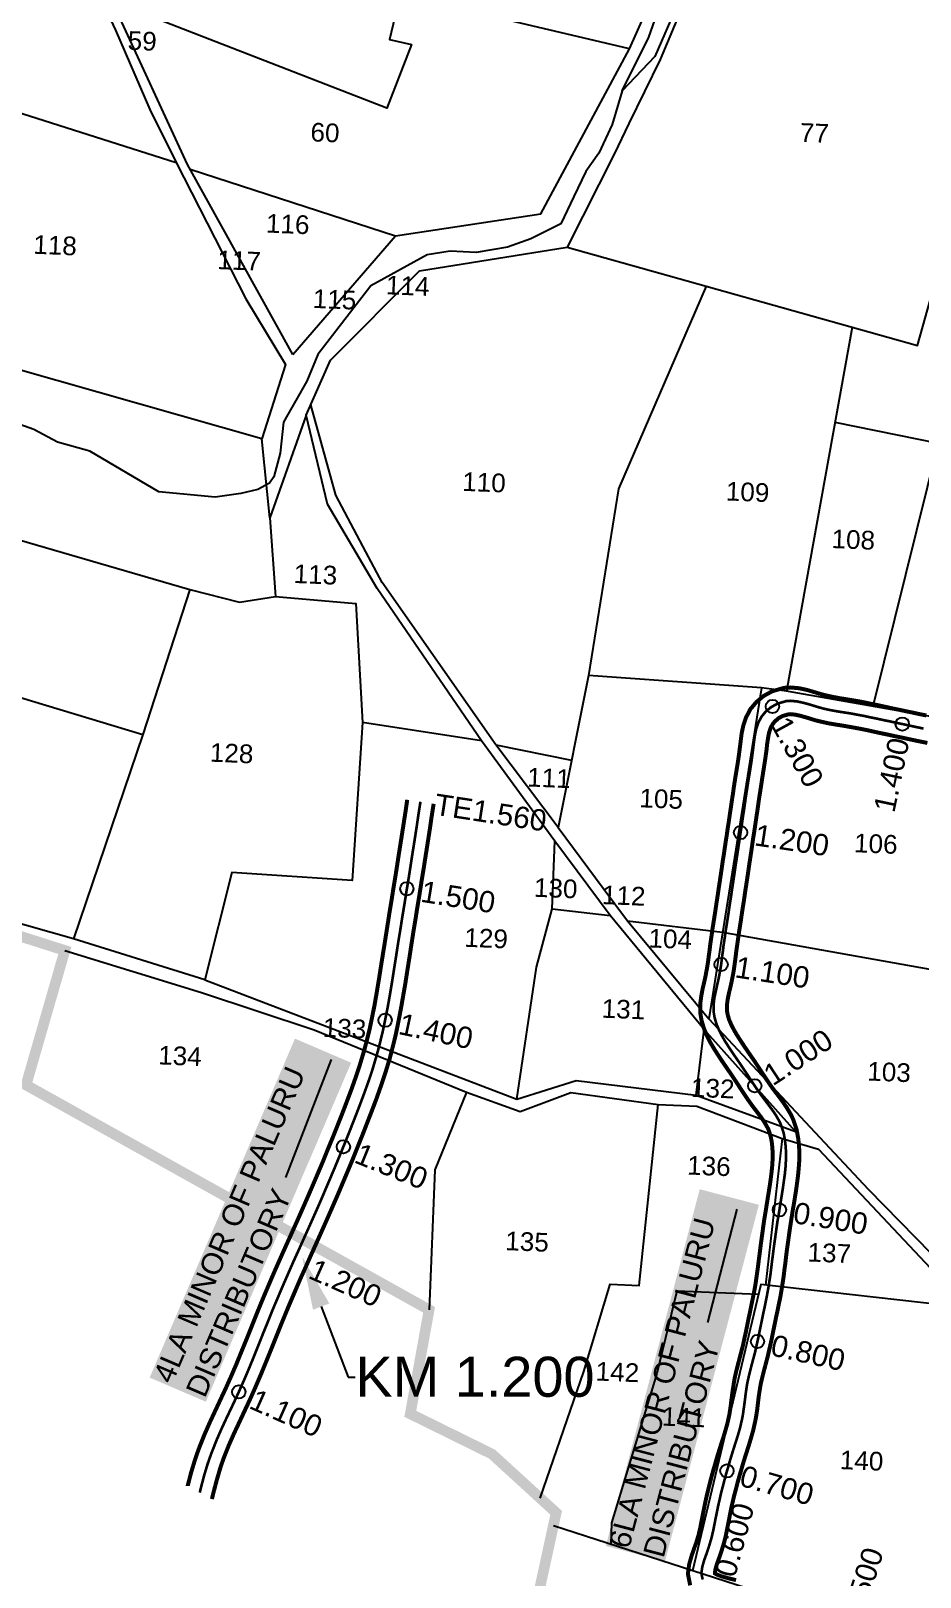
# Model space of a CAD drawing. Header units: inches. Extents: x 202960 to 225017, y 1602563 to 1608916.
# Drawn here: x 204317 to 204984, y 1604544 to 1605704 of the extents above; entities that cross this region are included whole.
import ezdxf
from ezdxf import colors
from ezdxf.entities.mleader import LeaderData, LeaderLine
from ezdxf.enums import TextEntityAlignment as Align
from ezdxf.math import Vec2, Vec3

# ---------------------------------------------------------------- set-up
doc = ezdxf.new("R2010")
doc.units = ezdxf.units.IN
doc.header["$MEASUREMENT"] = 0
doc.header["$PDMODE"] = 32
doc.header["$PDSIZE"] = 10
doc.linetypes.add('ACAD_ISO02W100', pattern=[15, 12, -3])
doc.linetypes.add('HIDDEN2', pattern=[0.1875, 0.125, -0.0625])
for name, color, linetype in [('CANAL1', 7, 'Continuous'), ('CHANAGE', 1, 'Continuous'), ('CSMark', 72, 'Continuous'), ('PAPER SIZE', 5, 'Continuous'), ('PLOTS', 7, 'Continuous'), ('PLOTS NO', 7, 'Continuous'), ('STREAMS', 4, 'Continuous'), ('STRUCTURE', 5, 'Continuous'), ('VILLAGE BOUNDRY', 5, 'Continuous'), ('VILLAGE STONES', 240, 'Continuous')]:
    doc.layers.add(name, color=color, linetype=linetype)
doc.styles.add('FONT1', font='Arial')
doc.styles.get("Standard").update_dxf_attribs({"font": 'arial.ttf'})
doc.dimstyles.get("Standard").update_dxf_attribs({"dimtxt": 0.18, "dimasz": 0.18, "dimexe": 0.18, "dimexo": 0.0625, "dimgap": 0.09, "dimtad": 0, "dimtih": 1, "dimtoh": 1, "dimdec": 4, "dimzin": 0, "dimdsep": 46, "dimtxsty": 'Standard', "dimcen": 0.09, "dimadec": 0, "dimazin": 0, "dimtfac": 1, "dimtdec": 4, "dimtofl": 0, "dimtmove": 0, "dimatfit": 3, "dimfxl": 1, "dimtolj": 1, "dimtzin": 0, "dimarcsym": 0})

msp = doc.modelspace()

# ---------------------------------------------------------------- linework, layer by layer
at = {"layer": 'CANAL1', "color": 200, "linetype": 'ByBlock', "ltscale": 40, "const_width": 3}
for points in [[(204811.6, 1604538.2), (204809.9, 1604546.9), (204810.9, 1604554.1), (204812.7, 1604560.4), (204814.7, 1604566.2), (204816.1, 1604570), (204817.9, 1604576), (204819, 1604580.6), (204819.9, 1604585.2), (204820.8, 1604589.9), (204821.5, 1604593.3), (204822.8, 1604599.8), (204823.9, 1604604.8), (204825.1, 1604609.8), (204826.4, 1604614.9), (204827.7, 1604620), (204829.1, 1604625), (204830.6, 1604630.1), (204832, 1604635.1), (204833.6, 1604640.1), (204834.4, 1604642.7), (204836.7, 1604649.8), (204838.1, 1604654.5), (204839.4, 1604659.1), (204840.9, 1604665.7), (204841.3, 1604668.1), (204842, 1604672.8), (204842.6, 1604677.8), (204843.3, 1604683), (204844.4, 1604690.1), (204845, 1604693.7), (204846.2, 1604698.9), (204847.5, 1604704), (204848.8, 1604709), (204850.4, 1604715.1), (204851.3, 1604718.5), (204852.3, 1604723.4), (204853.4, 1604728.2), (204854.4, 1604733.2), (204855.6, 1604739.2), (204856.5, 1604743.2), (204857.5, 1604748.2), (204858.5, 1604753.1), (204859.5, 1604757.9), (204860.5, 1604763.3), (204861.1, 1604767.6), (204861.8, 1604772.4), (204862.5, 1604777.4), (204863.1, 1604782.4), (204863.8, 1604787.6), (204864.4, 1604792.5), (204865.1, 1604797.6), (204865.8, 1604802.7), (204866.5, 1604807.8), (204867.2, 1604812.7), (204868.1, 1604818), (204868.9, 1604823), (204869.7, 1604828), (204870.5, 1604833), (204871.2, 1604837.3), (204872, 1604842.8), (204872.6, 1604847.6), (204873.1, 1604852.3), (204873.4, 1604857), (204873.5, 1604860.7), (204873.3, 1604866.2), (204872.8, 1604870.6), (204872.1, 1604874.5), (204870.2, 1604880.3), (204869.4, 1604881.8), (204867.3, 1604885.5), (204864.8, 1604889.2), (204861.8, 1604893.1), (204857.5, 1604898.8), (204855.5, 1604901.6), (204852.5, 1604906), (204849.6, 1604910.4), (204846.9, 1604914.6), (204843.3, 1604920), (204841.4, 1604922.8), (204838.5, 1604927), (204835.6, 1604931.2), (204832.7, 1604935.6), (204829.2, 1604941.1), (204826.9, 1604945), (204824.2, 1604950.3), (204821.9, 1604955.9), (204820.1, 1604961.9), (204819.2, 1604967.5), (204819.2, 1604974.6), (204820, 1604980.6), (204821.1, 1604986.2), (204822.3, 1604991.3), (204823.1, 1604995), (204824.2, 1605000.9), (204825, 1605005.6), (204825.6, 1605010.5), (204826.3, 1605015.5), (204826.7, 1605019.1), (204827.7, 1605025.7), (204828.4, 1605030.8), (204829.2, 1605035.8), (204830, 1605040.9), (204830.5, 1605044), (204831.5, 1605050.9), (204832.3, 1605055.9), (204833, 1605060.9), (204833.8, 1605065.9), (204834.2, 1605068.7), (204835.3, 1605076), (204836, 1605081), (204836.8, 1605086), (204837.9, 1605093.4), (204838.3, 1605096.1), (204839.1, 1605101.1), (204839.8, 1605106.1), (204840.6, 1605111.1), (204841.6, 1605118.1), (204842.1, 1605121.2), (204842.8, 1605126.2), (204843.6, 1605131.3), (204844.3, 1605136.3), (204845.3, 1605142.9), (204845.9, 1605146.4), (204846.7, 1605151.3), (204847.5, 1605156.3), (204848.2, 1605161.2), (204849, 1605167.3), (204849.5, 1605171.3), (204850.2, 1605176.9), (204851.4, 1605182.8), (204853.5, 1605189), (204856.8, 1605195.3), (204861.3, 1605200.6), (204866.8, 1605205.2), (204873.2, 1605208.7), (204882, 1605211.2), (204887.1, 1605211.5), (204893.5, 1605210.9), (204899.5, 1605209.6), (204904.8, 1605208), (204910.9, 1605206.2), (204914.2, 1605205.4), (204918.8, 1605204.4), (204923.6, 1605203.5), (204928.5, 1605202.7), (204934.5, 1605201.7), (204938.7, 1605201), (204943.8, 1605200), (204948.9, 1605198.9), (204953.9, 1605197.9), (204959.4, 1605196.7), (204963.8, 1605195.7), (204968.8, 1605194.7), (204973.8, 1605193.6), (204978.7, 1605192.6), (204983.8, 1605191.5), (204988.7, 1605190.5)], [(204846, 1604542.1), (204840.2, 1604543.5), (204835.2, 1604544.9), (204831.6, 1604546.3), (204830.2, 1604547.1), (204830.2, 1604547.5), (204830.5, 1604550), (204831.7, 1604554.3), (204833.6, 1604559.5), (204835.1, 1604563.9), (204837.2, 1604570.8), (204838.5, 1604576.2), (204839.5, 1604581.3), (204840.5, 1604586.2), (204841.1, 1604589.4), (204842.3, 1604595.6), (204843.4, 1604600.3), (204844.5, 1604605.1), (204845.8, 1604609.9), (204847, 1604614.7), (204848.4, 1604619.6), (204849.8, 1604624.4), (204851.2, 1604629.3), (204852.7, 1604634.1), (204853.5, 1604636.6), (204855.8, 1604643.9), (204857.3, 1604648.9), (204858.8, 1604654.1), (204860.5, 1604661.7), (204861.1, 1604664.9), (204861.9, 1604670.2), (204862.5, 1604675.3), (204863.1, 1604680.3), (204864.1, 1604686.7), (204864.6, 1604689.6), (204865.7, 1604694.2), (204866.9, 1604699), (204868.2, 1604703.9), (204869.9, 1604710.3), (204870.7, 1604714), (204871.9, 1604719.1), (204873, 1604724.2), (204874, 1604729.2), (204875.2, 1604735.1), (204876, 1604739.1), (204877.1, 1604744), (204878.1, 1604749.1), (204879.2, 1604754.2), (204880.2, 1604760), (204880.9, 1604764.6), (204881.7, 1604769.7), (204882.3, 1604774.9), (204883, 1604779.9), (204883.6, 1604785.2), (204884.2, 1604790), (204884.9, 1604794.9), (204885.6, 1604799.9), (204886.3, 1604804.9), (204887, 1604809.6), (204887.8, 1604814.8), (204888.6, 1604819.8), (204889.5, 1604824.8), (204890.3, 1604829.9), (204891, 1604834.3), (204891.8, 1604840.1), (204892.5, 1604845.4), (204893, 1604850.7), (204893.4, 1604856.2), (204893.5, 1604860.8), (204893.3, 1604867.6), (204892.6, 1604873.5), (204891.5, 1604879.6), (204888.8, 1604887.7), (204887.2, 1604891.1), (204884.2, 1604896.2), (204881, 1604900.9), (204877.8, 1604905.2), (204873.6, 1604910.7), (204871.9, 1604913.1), (204869.1, 1604917.2), (204866.4, 1604921.3), (204863.6, 1604925.6), (204860, 1604931.1), (204857.9, 1604934.1), (204855, 1604938.3), (204852.2, 1604942.4), (204849.5, 1604946.5), (204846.3, 1604951.5), (204844.5, 1604954.6), (204842.4, 1604958.7), (204840.7, 1604962.6), (204839.7, 1604966.3), (204839.2, 1604969.1), (204839.2, 1604973.4), (204839.7, 1604977.4), (204840.6, 1604981.9), (204841.8, 1604986.9), (204842.7, 1604991), (204844, 1604997.5), (204844.8, 1605002.8), (204845.5, 1605007.9), (204846.1, 1605012.9), (204846.6, 1605016.4), (204847.5, 1605022.8), (204848.2, 1605027.8), (204849, 1605032.8), (204849.8, 1605037.8), (204850.2, 1605040.9), (204851.3, 1605047.9), (204852.1, 1605052.9), (204852.8, 1605058), (204853.6, 1605063), (204854, 1605065.7), (204855.1, 1605073), (204855.8, 1605078), (204856.6, 1605083.1), (204857.7, 1605090.4), (204858.1, 1605093.1), (204858.8, 1605098.1), (204859.6, 1605103.1), (204860.4, 1605108.2), (204861.4, 1605115.2), (204861.9, 1605118.3), (204862.6, 1605123.3), (204863.3, 1605128.3), (204864.1, 1605133.3), (204865.1, 1605139.8), (204865.6, 1605143.2), (204866.4, 1605148.2), (204867.2, 1605153.3), (204868, 1605158.4), (204868.9, 1605164.8), (204869.3, 1605168.8), (204870, 1605173.6), (204870.8, 1605177.7), (204871.9, 1605181.1), (204873.5, 1605184.1), (204875.4, 1605186.3), (204878, 1605188.5), (204880.9, 1605190.1), (204885.4, 1605191.4), (204886.9, 1605191.5), (204890.5, 1605191.1), (204894.5, 1605190.2), (204899.1, 1605188.9), (204905.5, 1605186.9), (204909.6, 1605185.9), (204915, 1605184.7), (204920.2, 1605183.8), (204925.3, 1605183), (204931.1, 1605182), (204935, 1605181.3), (204939.9, 1605180.4), (204944.8, 1605179.4), (204949.7, 1605178.3), (204955.2, 1605177.1), (204959.7, 1605176.2), (204964.6, 1605175.1), (204969.6, 1605174.1), (204974.6, 1605173), (204979.7, 1605171.9), (204984.5, 1605170.9), (204989.5, 1605169.9)], [(204434.7, 1604612.6), (204434.7, 1604612.7), (204437.2, 1604622.4), (204440.1, 1604632), (204442.8, 1604639.9), (204447.2, 1604651), (204451.2, 1604660.1), (204455.4, 1604669.1), (204459.5, 1604677.9), (204463.4, 1604686.2), (204467.5, 1604695.4), (204471.3, 1604704.2), (204474.9, 1604713.1), (204478.6, 1604722.1), (204482.2, 1604731.1), (204485.8, 1604740.1), (204489.5, 1604749.2), (204492, 1604755.2), (204497.1, 1604767.2), (204501, 1604776.2), (204505, 1604785.2), (204509, 1604794.1), (204513, 1604802.9), (204517, 1604811.8), (204522.3, 1604823.8), (204524.8, 1604829.5), (204528.6, 1604838.3), (204532.4, 1604847.2), (204536.2, 1604856.1), (204539.8, 1604865.1), (204543.5, 1604874), (204547.1, 1604883), (204550.9, 1604892.6), (204554.1, 1604901), (204557.5, 1604910), (204560.7, 1604919), (204563.7, 1604928), (204567, 1604938.9), (204568.9, 1604946.1), (204571.2, 1604955.3), (204573.1, 1604964.5), (204575, 1604973.9), (204576.6, 1604983.4), (204578.2, 1604992.9), (204579.7, 1605002.5), (204581.1, 1605011.2), (204582.8, 1605021.7), (204584.3, 1605031.3), (204585.8, 1605040.9), (204587.4, 1605050.5), (204588.9, 1605060.1), (204590.5, 1605069.7), (204592, 1605079.3), (204592.9, 1605085.2), (204595, 1605098.5), (204596.5, 1605108.1), (204598, 1605117.7), (204599.4, 1605127.3)], [(204452.9, 1604602.9), (204454.1, 1604607.9), (204456.5, 1604617), (204459.1, 1604625.9), (204461.5, 1604633), (204465.6, 1604643.3), (204469.4, 1604651.9), (204473.5, 1604660.6), (204477.6, 1604669.4), (204481.6, 1604677.9), (204485.8, 1604687.4), (204489.7, 1604696.5), (204493.4, 1604705.5), (204497.1, 1604714.6), (204500.7, 1604723.6), (204504.3, 1604732.6), (204508, 1604741.6), (204510.4, 1604747.4), (204515.5, 1604759.3), (204519.3, 1604768.2), (204523.3, 1604777), (204527.2, 1604785.8), (204531.2, 1604794.7), (204535.2, 1604803.6), (204540.6, 1604815.8), (204543.1, 1604821.5), (204547, 1604830.4), (204550.8, 1604839.4), (204554.6, 1604848.4), (204558.4, 1604857.5), (204562, 1604866.5), (204565.7, 1604875.6), (204569.5, 1604885.4), (204572.8, 1604893.9), (204576.3, 1604903.1), (204579.6, 1604912.5), (204582.8, 1604921.9), (204586.3, 1604933.4), (204588.3, 1604941.1), (204590.7, 1604950.8), (204592.7, 1604960.5), (204594.6, 1604970.3), (204596.3, 1604980), (204598, 1604989.7), (204599.5, 1604999.4), (204600.9, 1605008.1), (204602.5, 1605018.6), (204604, 1605028.2), (204605.6, 1605037.8), (204607.1, 1605047.4), (204608.7, 1605057), (204610.2, 1605066.6), (204611.8, 1605076.2), (204612.7, 1605082.1), (204614.8, 1605095.4), (204616.3, 1605105), (204617.7, 1605114.7), (204619.2, 1605124.3)]]:
    msp.add_lwpolyline(points, dxfattribs=at)
at = {"layer": 'CANAL1', "color": 1, "linetype": 'HIDDEN2', "ltscale": 25, "const_width": 2}
msp.add_lwpolyline([(204821, 1604542.5), (204820, 1604547.2), (204820.7, 1604552.1), (204822.2, 1604557.3), (204824.2, 1604562.8), (204825.6, 1604567), (204827.5, 1604573.4), (204828.7, 1604578.4), (204829.7, 1604583.2), (204830.6, 1604588), (204831.3, 1604591.3), (204832.6, 1604597.7), (204833.7, 1604602.6), (204834.8, 1604607.5), (204836.1, 1604612.4), (204837.4, 1604617.4), (204838.7, 1604622.3), (204840.2, 1604627.2), (204841.6, 1604632.2), (204843.1, 1604637.1), (204843.9, 1604639.7), (204846.2, 1604646.9), (204847.7, 1604651.7), (204849.1, 1604656.6), (204850.7, 1604663.7), (204851.2, 1604666.5), (204851.9, 1604671.5), (204852.6, 1604676.6), (204853.2, 1604681.6), (204854.2, 1604688.4), (204854.8, 1604691.6), (204856, 1604696.6), (204857.2, 1604701.5), (204858.5, 1604706.4), (204860.2, 1604712.7), (204861, 1604716.3), (204862.1, 1604721.2), (204863.2, 1604726.2), (204864.2, 1604731.2), (204865.4, 1604737.1), (204866.2, 1604741.1), (204867.3, 1604746.1), (204868.3, 1604751.1), (204869.3, 1604756.1), (204870.3, 1604761.6), (204871, 1604766.1), (204871.8, 1604771.1), (204872.4, 1604776.1), (204873, 1604781.2), (204873.7, 1604786.4), (204874.3, 1604791.3), (204875, 1604796.3), (204875.7, 1604801.3), (204876.4, 1604806.3), (204877.1, 1604811.2), (204878, 1604816.4), (204878.8, 1604821.4), (204879.6, 1604826.4), (204880.4, 1604831.4), (204881.1, 1604835.8), (204881.9, 1604841.5), (204882.6, 1604846.5), (204883.1, 1604851.5), (204883.4, 1604856.6), (204883.5, 1604860.7), (204883.3, 1604866.9), (204882.7, 1604872), (204881.8, 1604877.1), (204879.5, 1604884), (204878.3, 1604886.5), (204875.8, 1604890.9), (204872.9, 1604895.1), (204869.8, 1604899.2), (204865.6, 1604904.8), (204863.7, 1604907.4), (204860.8, 1604911.6), (204858, 1604915.8), (204855.2, 1604920.1), (204851.6, 1604925.5), (204849.6, 1604928.5), (204846.8, 1604932.6), (204843.9, 1604936.8), (204841.1, 1604941), (204837.7, 1604946.3), (204835.7, 1604949.8), (204833.3, 1604954.5), (204831.3, 1604959.2), (204829.9, 1604964.1), (204829.2, 1604968.3), (204829.2, 1604974), (204829.8, 1604979), (204830.9, 1604984), (204832, 1604989.1), (204832.9, 1604993), (204834.1, 1604999.2), (204834.9, 1605004.2), (204835.5, 1605009.2), (204836.2, 1605014.2), (204836.6, 1605017.7), (204837.6, 1605024.3), (204838.3, 1605029.3), (204839.1, 1605034.3), (204839.9, 1605039.3), (204840.4, 1605042.5), (204841.4, 1605049.4), (204842.2, 1605054.4), (204842.9, 1605059.4), (204843.7, 1605064.5), (204844.1, 1605067.2), (204845.2, 1605074.5), (204845.9, 1605079.5), (204846.7, 1605084.5), (204847.8, 1605091.9), (204848.2, 1605094.6), (204849, 1605099.6), (204849.7, 1605104.6), (204850.5, 1605109.7), (204851.5, 1605116.6), (204852, 1605119.7), (204852.7, 1605124.7), (204853.4, 1605129.8), (204854.2, 1605134.8), (204855.2, 1605141.3), (204855.8, 1605144.8), (204856.6, 1605149.8), (204857.4, 1605154.8), (204858.1, 1605159.8), (204858.9, 1605166.1), (204859.4, 1605170.1), (204860.1, 1605175.2), (204861.1, 1605180.3), (204862.7, 1605185.1), (204865.2, 1605189.7), (204868.3, 1605193.5), (204872.4, 1605196.8), (204877.1, 1605199.4), (204883.7, 1605201.3), (204887, 1605201.5), (204892, 1605201), (204897, 1605199.9), (204902, 1605198.5), (204908.2, 1605196.6), (204911.9, 1605195.6), (204916.9, 1605194.5), (204921.9, 1605193.6), (204926.9, 1605192.8), (204932.8, 1605191.9), (204936.9, 1605191.1), (204941.8, 1605190.2), (204946.8, 1605189.1), (204951.8, 1605188.1), (204957.3, 1605186.9), (204961.8, 1605186), (204966.7, 1605184.9), (204971.7, 1605183.9), (204976.7, 1605182.8), (204981.8, 1605181.7), (204986.6, 1605180.7)], dxfattribs=at)
at = {"layer": 'CANAL1', "color": 1, "linetype": 'HIDDEN2', "ltscale": 40, "const_width": 2}
msp.add_lwpolyline([(204443.8, 1604607.7), (204444.4, 1604610.3), (204446.8, 1604619.7), (204449.6, 1604629), (204452.2, 1604636.4), (204456.4, 1604647.1), (204460.3, 1604656), (204464.4, 1604664.8), (204468.6, 1604673.6), (204472.5, 1604682), (204476.7, 1604691.4), (204480.5, 1604700.3), (204484.2, 1604709.3), (204487.8, 1604718.3), (204491.4, 1604727.4), (204495.1, 1604736.4), (204498.7, 1604745.4), (204501.2, 1604751.3), (204506.3, 1604763.3), (204510.2, 1604772.2), (204514.1, 1604781.1), (204518.1, 1604789.9), (204522.1, 1604798.8), (204526.1, 1604807.7), (204531.5, 1604819.8), (204534, 1604825.5), (204537.8, 1604834.4), (204541.6, 1604843.3), (204545.4, 1604852.3), (204549.1, 1604861.3), (204552.8, 1604870.3), (204556.4, 1604879.3), (204560.2, 1604889), (204563.5, 1604897.5), (204566.9, 1604906.6), (204570.2, 1604915.7), (204573.3, 1604924.9), (204576.6, 1604936.1), (204578.6, 1604943.6), (204580.9, 1604953), (204582.9, 1604962.5), (204584.8, 1604972.1), (204586.5, 1604981.7), (204588.1, 1604991.3), (204589.6, 1605000.9), (204591, 1605009.7), (204592.6, 1605020.2), (204594.2, 1605029.8), (204595.7, 1605039.4), (204597.3, 1605049), (204598.8, 1605058.6), (204600.4, 1605068.1), (204601.9, 1605077.7), (204602.8, 1605083.7), (204604.9, 1605096.9), (204606.4, 1605106.6), (204607.8, 1605116.2), (204609.3, 1605125.8)], dxfattribs=at)
at = {"layer": 'CSMark'}
for p in [(204873.3, 1605197.3), (204970.7, 1605184.1), (204849.4, 1605102.7), (204599.1, 1605060.6), (204834.8, 1605003.8), (204582.8, 1604961.9), (204860, 1604912.8), (204551.5, 1604867.1), (204878.5, 1604819.7), (204862.1, 1604721.1), (204473, 1604683.2), (204839.2, 1604624)]:
    msp.add_point(p, dxfattribs=at)
at = {"layer": 'PLOTS'}
for points in [[(204897.7, 1606004.4), (204894.6, 1605978.6), (204858.1, 1605870.5), (204813.4, 1605767.7), (204812.1, 1605737.4), (204789.1, 1605682.5), (204765.7, 1605634.4), (204754.9, 1605612), (204719.4, 1605541.7)], [(204823.7, 1605512.4), (204982.2, 1605468), (204991.9, 1605502.6), (205058.1, 1605712.3), (205071.7, 1605787.8), (205095.7, 1605877.5), (205119.1, 1605949.2), (205016.9, 1605974.2)], [(204206.5, 1605675), (204225.1, 1605710.7), (204267.6, 1605786.9), (204312.7, 1605836.8), (204334.2, 1605804.4), (204347.7, 1605775), (204363.8, 1605740.4), (204380.5, 1605704.4), (204406.4, 1605644.9), (204426.2, 1605605.3)], [(204513.7, 1605461.1), (204590.7, 1605550.1), (204699.5, 1605566.6), (204766.1, 1605690.4), (204789.2, 1605742.3)], [(204766.1, 1605690.4), (204594.1, 1605731.1), (204586.1, 1605697.5), (204602.6, 1605693.6), (204584.1, 1605646), (204381.1, 1605724.6)], [(204513.7, 1605461.1), (204434.5, 1605603.7), (204380.9, 1605720.2)], [(204158.3, 1605691.6), (204206.5, 1605675), (204426.2, 1605605.3), (204478.4, 1605503), (204508.1, 1605453.6), (204490.4, 1605398), (204121, 1605502.9), (204176.2, 1605594.4), (204206.5, 1605675)], [(204436.5, 1605600.1), (204590.7, 1605550.1)], [(204523.6, 1605415.8), (204541.9, 1605456.9), (204608.7, 1605523.9), (204719.4, 1605541.7), (204823.7, 1605512.4), (204757.8, 1605360.4), (204735.4, 1605220.5), (204712.6, 1605106.5), (204665.8, 1605168.6), (204580.7, 1605290.2), (204568.4, 1605313.3), (204545.9, 1605355.6), (204527, 1605423.5)], [(204933, 1605481.8), (204883.9, 1605208.7), (204865, 1605211.2), (204735.4, 1605220.5)], [(204655, 1605171.4), (204576.8, 1605285.7), (204539.6, 1605349), (204523.6, 1605415.8), (204496.4, 1605338.6), (204500.5, 1605279.7)], [(204920.2, 1605410.4), (204997.6, 1605394.7), (204948.5, 1605197.3)], [(204496.4, 1605338.6), (204490.4, 1605398)], [(204062.2, 1605393.6), (204436.4, 1605285), (204401, 1605176.2)], [(204031.3, 1605288.1), (204401, 1605176.2), (204349, 1605023), (204261.7, 1605047.8), (203969.6, 1605172.4)], [(204436.4, 1605285), (204473.7, 1605275.6), (204500.5, 1605279.7), (204560.8, 1605274.6), (204565.9, 1605185.2), (204558.2, 1605066.8), (204467.8, 1605072.7), (204447.7, 1604992.2), (204349, 1605023)], [(204865, 1605211.2), (204825.6, 1604963.1)], [(205088.3, 1605172.7), (204883.9, 1605208.7)], [(204447.7, 1604992.2), (204681.7, 1604902.8), (204696.4, 1605001.7), (204708.2, 1605045.6), (204710.2, 1605096.2), (204655, 1605171.4), (204565.9, 1605185.2)], [(204665.8, 1605168.6), (204722.7, 1605157.1)], [(204681.7, 1604902.8), (204726.1, 1604916.8), (204816.1, 1604905.7), (204822.2, 1604954.9), (204751.6, 1605040.6), (204710.2, 1605096.2)], [(204712.6, 1605106.5), (204746.4, 1605061.1), (204764.7, 1605036.4), (204825.6, 1604963.1), (204945, 1604835.2), (205027.5, 1604751), (205041, 1604722.8), (205071.2, 1604659.8), (205106.6, 1604595), (205168.9, 1604528)], [(204708.2, 1605045.6), (204751.6, 1605040.6)], [(204764.7, 1605036.4), (204835.9, 1605027.9)], [(204835.9, 1605027.9), (205058.6, 1604988.2), (205043.7, 1604808.9), (205037.9, 1604729.2)], [(204342.6, 1605014.3), (204445.1, 1604982.7), (204529.7, 1604954.7), (204643.8, 1604908), (204620, 1604849.9), (204615.8, 1604744.8)], [(204816.1, 1604905.7), (204890.6, 1604878.6), (204822.2, 1604954.9)], [(204643.8, 1604908), (204684, 1604893.5), (204722, 1604907.8), (204787.7, 1604898.7), (204816.6, 1604897.5), (204880.6, 1604873.2), (204907.9, 1604865.2), (205019.9, 1604746.2), (205033.9, 1604722), (205053.9, 1604675.6), (205078.5, 1604628.7), (205106, 1604584.1), (205163.5, 1604519.8), (205202, 1604465.8), (205224.6, 1604438.5), (205194.9, 1604273.8)], [(204699.2, 1604603.5), (204731.8, 1604698.6), (204751.5, 1604764), (204773.3, 1604763.1), (204787.7, 1604898.7)], [(204880.6, 1604873.2), (204868.1, 1604763.4)], [(205019.9, 1604746.2), (204864.7, 1604763.8), (204813.3, 1604549.1)], [(204862.9, 1604756.2), (204801.7, 1604758.7), (204786.7, 1604697.1), (204752.5, 1604585.1), (204752, 1604568.9)], [(204909.3, 1604392), (204950.7, 1604504.7), (204709, 1604582.8)]]:
    msp.add_lwpolyline(points, dxfattribs=at)
at = {"layer": 'STREAMS'}
for points in [[(204801.9, 1605723.3), (204785.2, 1605684.7), (204760.7, 1605658.9), (204753.1, 1605633.8), (204743, 1605612.3), (204733.4, 1605598.5), (204724.4, 1605579.7), (204714.5, 1605559.1), (204692, 1605547.9), (204674.5, 1605541.6), (204651.2, 1605537.8), (204631.7, 1605538.6), (204614.3, 1605536), (204572, 1605512.6), (204545.9, 1605478.7), (204532.4, 1605461.1), (204524.1, 1605441.2), (204515.9, 1605426.6), (204509.9, 1605416.1), (204506.7, 1605410.4), (204504.2, 1605387.2), (204499.3, 1605369.5), (204496.2, 1605364.6), (204487.3, 1605359.9), (204474.6, 1605356.9), (204455.3, 1605354.2), (204413.1, 1605358.1), (204361.4, 1605388.8), (204337.2, 1605395.5), (204319.4, 1605404.9), (204282.5, 1605417.9)], [(204760.7, 1605658.9), (204780.6, 1605699.3), (204792.4, 1605732.8)]]:
    msp.add_lwpolyline(points, dxfattribs=at)
at = {"layer": 'VILLAGE BOUNDRY', "linetype": 'ACAD_ISO02W100', "const_width": 8}
msp.add_lwpolyline([(206013.6, 1604361.5), (205970.4, 1604366.9), (205847.6, 1604318.3), (205669.2, 1604393.9), (205601.8, 1604243.6), (205518.9, 1604273.2), (205194.9, 1604273.8), (205070.7, 1604275.9), (204987.3, 1604285.9), (204835.2, 1604375.1), (204699, 1604537), (204711.1, 1604592.6), (204663, 1604636.6), (204601.7, 1604666.8), (204615.8, 1604744.8), (204313.5, 1604913.4), (204342.6, 1605014.3), (204256.1, 1605041.8)], dxfattribs=at)

# ---------------------------------------------------------------- texts
at = {"layer": 'CHANAGE', "style": 'FONT1'}
for s, rotation, p in [('1.300', 298.7854, (204878.6, 1605187.7)), ('TE1.560', 351.3061, (204620.2, 1605124.1)), ('1.200', 351.4231, (204860.3, 1605101.1)), ('1.500', 350.8811, (204610, 1605058.8)), ('1.100', 351.2275, (204845.7, 1605002.1)), ('1.400', 347.901, (204593.6, 1604959.6)), ('1.000', 33.401, (204869.2, 1604918.9)), ('1.300', 337.8929, (204561.7, 1604863)), ('0.900', 350.739, (204889.4, 1604817.9)), ('1.200', 336.0322, (204527.5, 1604776.3)), ('0.800', 347.3602, (204872.8, 1604718.7)), ('1.100', 335.9824, (204483.1, 1604678.7)), ('0.700', 343.9998, (204849.8, 1604620.9)), ('0.600', 74.6451, (204837.4, 1604545.3)), ('0.500', 72.0958, (204932.2, 1604512.4))]:
    msp.add_text(s, height=16, rotation=rotation, dxfattribs=at).set_placement(p, align=Align.MIDDLE_LEFT)
msp.add_text('1.400', height=16, rotation=78.0951, dxfattribs=at).set_placement((204968.4, 1605173.3), align=Align.MIDDLE_RIGHT)
at = {"layer": 'PLOTS NO'}
for s, p in [('59', (204389.5, 1605689.8)), ('60', (204526.6, 1605621.1)), ('77', (204893.6, 1605620.8)), ('116', (204493.2, 1605552.7)), ('118', (204318.7, 1605536.8)), ('117', (204456.7, 1605525.3)), ('114', (204583.2, 1605506.4)), ('115', (204528.3, 1605496.2)), ('110', (204640.4, 1605359)), ('109', (204838.1, 1605351.8)), ('108', (204917.4, 1605316.1)), ('113', (204514, 1605289.9)), ('128', (204451.1, 1605155.9)), ('111', (204689.1, 1605137.3)), ('105', (204773.3, 1605121.7)), ('106', (204934.3, 1605088)), ('130', (204694.2, 1605054.6)), ('112', (204745.2, 1605049.1)), ('129', (204642, 1605017.1)), ('104', (204780.1, 1605016.6)), ('131', (204745, 1604963.9)), ('133', (204535.8, 1604949.6)), ('134', (204412.4, 1604928.9)), ('103', (204944.2, 1604916.8)), ('132', (204812, 1604904.6)), ('136', (204809.1, 1604846.3)), ('135', (204672.7, 1604789.6)), ('137', (204899.4, 1604781.1)), ('142', (204740.5, 1604691.8)), ('141', (204790.2, 1604658)), ('140', (204923.6, 1604625.4))]:
    msp.add_text(s, height=14, rotation=357.6886, dxfattribs=at).set_placement(p)
at = {"layer": 'STRUCTURE', "color": 5, "char_height": 16, "width": 273.397, "attachment_point": 1, "style": 'FONT1', "bg_fill": 1, "box_fill_scale": 1.1, "bg_fill_color": 7, "bg_fill_true_color": 16777215, "bg_fill_transparency": 0}
for s, insert, rotation in [('{\\C1;4LA MINOR OF PALURU DISTRIBUTORY}', (204408.3, 1604694.8), 66.7944), ('{\\C1;6LA MINOR OF PALURU DISTRIBUTORY}', (204750.3, 1604568.9), 75.2465)]:
    msp.add_mtext(s, dxfattribs=dict(at, insert=insert, rotation=rotation))

# ---------------------------------------------------------------- leaders
at = {"layer": 'PAPER SIZE', "color": 1}
for points in [[(204542.3, 1604932.6), (204508, 1604844)], [(204846.5, 1604820.3), (204824.6, 1604735.4)]]:
    msp.add_leader(points, dimstyle='Standard', override={"dimasz": 40, "dimgap": 0.09, "dimtad": 0, "dimtfill": 2, "dimtfillclr": 5}, dxfattribs=at)
at = {"layer": 'VILLAGE STONES', "color": 1}
ml = msp.add_multileader_mtext('Standard', dxfattribs=at)
ml.set_content('KM 1.200', color=1)
ml.set_leader_properties()
ml.build(insert=Vec2(0, 0))
ml.multileader.update_dxf_attribs({"dogleg_length": 0.36, "arrow_head_size": 40})
ctx = ml.context
ctx.base_point, ctx.char_height, ctx.arrow_head_size, ctx.landing_gap_size, ctx.plane_origin = Vec3(204560.4, 1604694.4), 30, 40, 0.09, Vec3(204543.6, 1605046.7)
notes = []
notes.append((ctx, [(0, (1, 1, 0), (204555, 1604694.4), (1, 0), 5.45, [(0, [(204520.6, 1604784.6)], 0, [])])]))
ctx.mtext.insert, ctx.mtext.flow_direction = Vec3(204560.5, 1604709.6), 5
for ctx, leaders in notes:
    for number, flags, end, landing, length, lines in leaders:
        leader = LeaderData()
        leader.index, (leader.has_last_leader_line, leader.has_dogleg_vector, leader.attachment_direction) = number, flags
        leader.last_leader_point, leader.dogleg_vector, leader.dogleg_length = Vec3(end), Vec3(landing), length
        for number, points, colour, breaks in lines:
            line = LeaderLine()
            line.index, line.vertices, line.color, line.breaks = number, Vec3.list(points), colors.encode_raw_color(colour), breaks
            leader.lines.append(line)
        ctx.leaders.append(leader)

doc.saveas('drawing.dxf')
